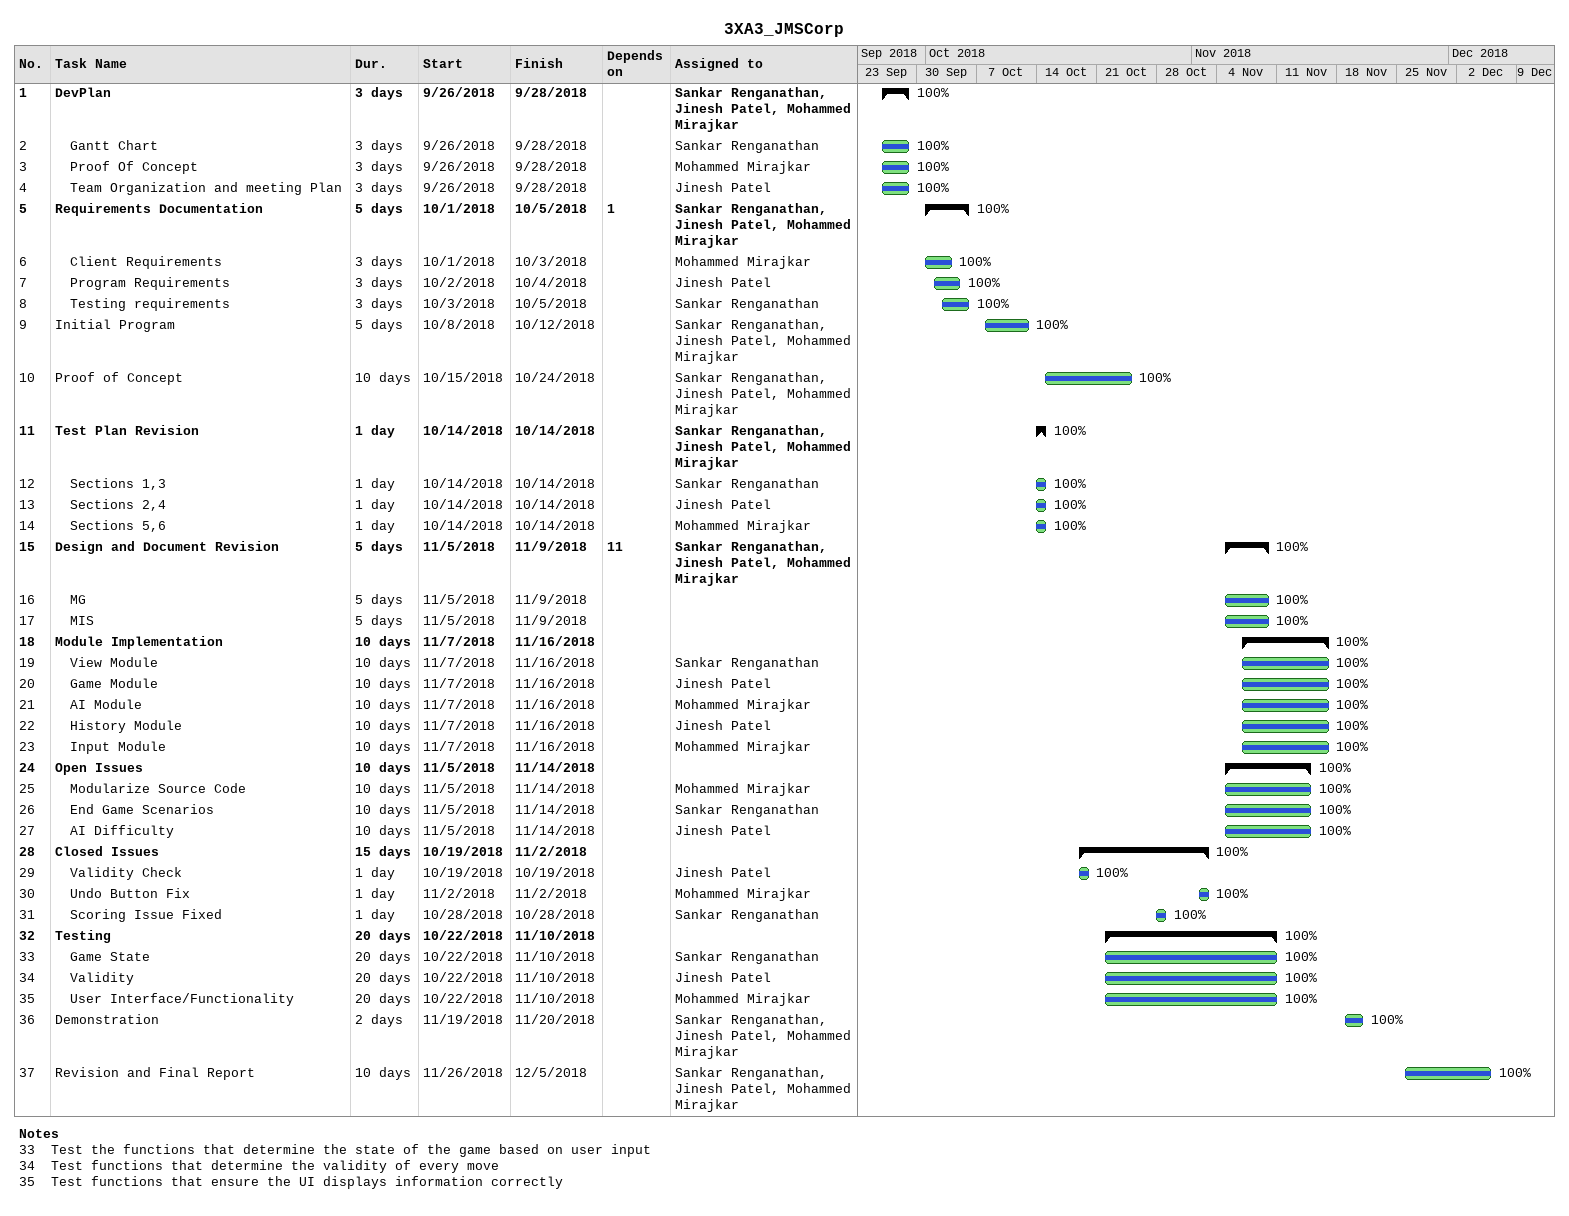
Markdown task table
3XA3_JMSCorp

| ID | Level | Task | Duration | Start | Finish | Predecessors | Resources | % complete |
|---|---|---|---|---|---|---|---|---|
| 1 | 1 | **DevPlan** | 3d | 2018-09-26 | 2018-09-28 |  | Sankar Renganathan, Jinesh Patel, Mohammed Mirajkar | 100 |
| 2 | 2 | Gantt Chart | 3d | 2018-09-26 | 2018-09-28 |  | Sankar Renganathan | 100 |
| 3 | 2 | Proof Of Concept | 3d | 2018-09-26 | 2018-09-28 |  | Mohammed Mirajkar | 100 |
| 4 | 2 | Team Organization and meeting Plan | 3d | 2018-09-26 | 2018-09-28 |  | Jinesh Patel | 100 |
| 5 | 1 | **Requirements Documentation** | 5d | 2018-10-01 | 2018-10-05 | 1 | Sankar Renganathan, Jinesh Patel, Mohammed Mirajkar | 100 |
| 6 | 2 | Client Requirements | 3d | 2018-10-01 | 2018-10-03 |  | Mohammed Mirajkar | 100 |
| 7 | 2 | Program Requirements | 3d | 2018-10-02 | 2018-10-04 |  | Jinesh Patel | 100 |
| 8 | 2 | Testing requirements | 3d | 2018-10-03 | 2018-10-05 |  | Sankar Renganathan | 100 |
| 9 | 1 | Initial Program | 5d | 2018-10-08 | 2018-10-12 |  | Sankar Renganathan, Jinesh Patel, Mohammed Mirajkar | 100 |
| 10 | 1 | Proof of Concept | 10d | 2018-10-15 | 2018-10-24 |  | Sankar Renganathan, Jinesh Patel, Mohammed Mirajkar | 100 |
| 11 | 1 | **Test Plan Revision** | 1d | 2018-10-14 | 2018-10-14 |  | Sankar Renganathan, Jinesh Patel, Mohammed Mirajkar | 100 |
| 12 | 2 | Sections 1,3 | 1d | 2018-10-14 | 2018-10-14 |  | Sankar Renganathan | 100 |
| 13 | 2 | Sections 2,4 | 1d | 2018-10-14 | 2018-10-14 |  | Jinesh Patel | 100 |
| 14 | 2 | Sections 5,6 | 1d | 2018-10-14 | 2018-10-14 |  | Mohammed Mirajkar | 100 |
| 15 | 1 | **Design and Document Revision** | 5d | 2018-11-05 | 2018-11-09 | 11 | Sankar Renganathan, Jinesh Patel, Mohammed Mirajkar | 100 |
| 16 | 2 | MG | 5d | 2018-11-05 | 2018-11-09 |  |  | 100 |
| 17 | 2 | MIS | 5d | 2018-11-05 | 2018-11-09 |  |  | 100 |
| 18 | 1 | **Module Implementation** | 10d | 2018-11-07 | 2018-11-16 |  |  | 100 |
| 19 | 2 | View Module | 10d | 2018-11-07 | 2018-11-16 |  | Sankar Renganathan | 100 |
| 20 | 2 | Game Module | 10d | 2018-11-07 | 2018-11-16 |  | Jinesh Patel | 100 |
| 21 | 2 | AI Module | 10d | 2018-11-07 | 2018-11-16 |  | Mohammed Mirajkar | 100 |
| 22 | 2 | History Module | 10d | 2018-11-07 | 2018-11-16 |  | Jinesh Patel | 100 |
| 23 | 2 | Input Module | 10d | 2018-11-07 | 2018-11-16 |  | Mohammed Mirajkar | 100 |
| 24 | 1 | **Open Issues** | 10d | 2018-11-05 | 2018-11-14 |  |  | 100 |
| 25 | 2 | Modularize Source Code | 10d | 2018-11-05 | 2018-11-14 |  | Mohammed Mirajkar | 100 |
| 26 | 2 | End Game Scenarios | 10d | 2018-11-05 | 2018-11-14 |  | Sankar Renganathan | 100 |
| 27 | 2 | AI Difficulty | 10d | 2018-11-05 | 2018-11-14 |  | Jinesh Patel | 100 |
| 28 | 1 | **Closed Issues** | 15d | 2018-10-19 | 2018-11-02 |  |  | 100 |
| 29 | 2 | Validity Check | 1d | 2018-10-19 | 2018-10-19 |  | Jinesh Patel | 100 |
| 30 | 2 | Undo Button Fix | 1d | 2018-11-02 | 2018-11-02 |  | Mohammed Mirajkar | 100 |
| 31 | 2 | Scoring Issue Fixed | 1d | 2018-10-28 | 2018-10-28 |  | Sankar Renganathan | 100 |
| 32 | 1 | **Testing** | 20d | 2018-10-22 | 2018-11-10 |  |  | 100 |
| 33 | 2 | Game State | 20d | 2018-10-22 | 2018-11-10 |  | Sankar Renganathan | 100 |
| 34 | 2 | Validity | 20d | 2018-10-22 | 2018-11-10 |  | Jinesh Patel | 100 |
| 35 | 2 | User Interface/Functionality | 20d | 2018-10-22 | 2018-11-10 |  | Mohammed Mirajkar | 100 |
| 36 | 1 | Demonstration | 2d | 2018-11-19 | 2018-11-20 |  | Sankar Renganathan, Jinesh Patel, Mohammed Mirajkar | 100 |
| 37 | 1 | Revision and Final Report | 10d | 2018-11-26 | 2018-12-05 |  | Sankar Renganathan, Jinesh Patel, Mohammed Mirajkar | 100 |

Notes
- 33: Test the functions that determine the state of the game based on user input
- 34: Test functions that determine the validity of every move
- 35: Test functions that ensure the UI displays information correctly
